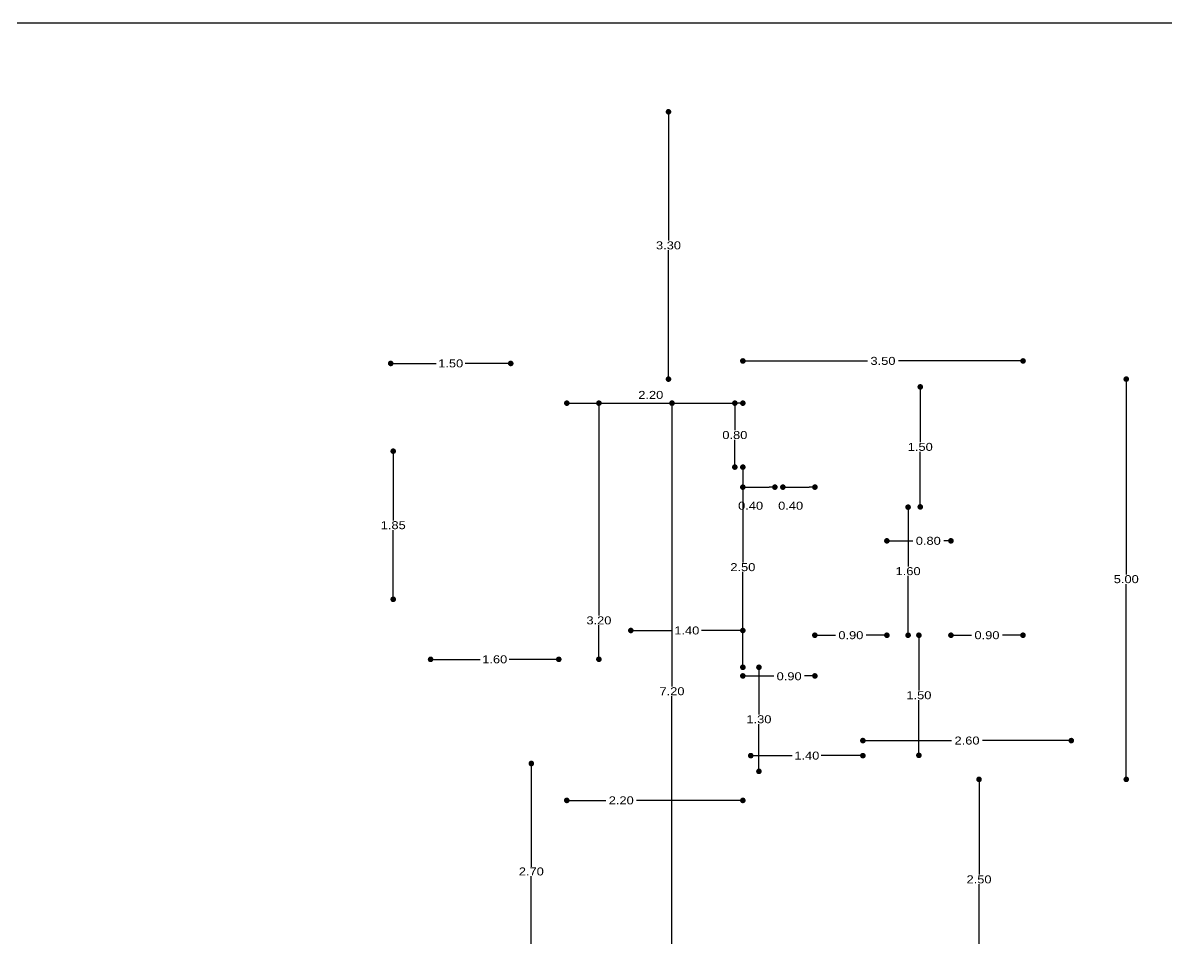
# Model space of a CAD drawing. Header units: metres. Extents: x -92 to 671, y -42 to 91.
# Drawn here: x 62.26 to 76.54, y 53.06 to 64.49 of the extents above; entities that cross this region are included whole.
import ezdxf

# ---------------------------------------------------------------- set-up
doc = ezdxf.new("R2010")
doc.units = ezdxf.units.M
doc.layers.add('01Cotas 1', color=220, linetype='Continuous')
doc.layers.add('01Texto 1', color=220, linetype='Continuous')
doc.styles.add('FUTURA', font='', dxfattribs={"width": 1.2})
doc.styles.get('FUTURA').set_extended_font_data('Futura Bk BT')
doc.dimstyles.new('50', dxfattribs={"dimscale": 0, "dimtxt": 0.1, "dimasz": 0.07, "dimexe": 0.2, "dimexo": 0.2, "dimgap": 0.01, "dimtad": 0, "dimtih": 1, "dimtoh": 1, "dimzin": 0, "dimdsep": 46, "dimtxsty": 'FUTURA', "dimblk": 'DOT', "dimcen": 0.1, "dimse1": 1, "dimse2": 1, "dimazin": 0, "dimtfac": 1, "dimtmove": 2, "dimatfit": 2, "dimldrblk": 'DOT', "dimfxl": 1, "dimtolj": 1, "dimarcsym": 0})

# ---------------------------------------------------------------- blocks, each defined once
blk = doc.blocks.new('_DOT')
at = {"color": 0, "linetype": 'ByBlock'}
blk.add_line((-0.5, 0), (-1, 0), dxfattribs=at)
at = {"color": 0, "linetype": 'ByBlock', "const_width": 0.5}
blk.add_lwpolyline([(-0.25, 0, 1), (0.25, 0, 1)], format="xyb", close=True, dxfattribs=at)
blk = doc.blocks.new('*D419')
at = {"layer": '01Cotas 1', "color": 0, "lineweight": -2, "transparency": 16777216}
for p, q in [((67.422, 56.545), (67.971, 56.545)), ((68.883, 56.545), (68.334, 56.545))]:
    blk.add_line(p, q, dxfattribs=at)
at = {"layer": 'DEFPOINTS', "color": 0, "transparency": 16777216}
for p in [(67.352, 56.545), (67.352, 56.324), (68.953, 56.146)]:
    blk.add_point(p, dxfattribs=at)
at = {"layer": '01Cotas 1', "color": 0, "lineweight": -2, "transparency": 16777216, "xscale": 0.07, "yscale": 0.07, "zscale": 0.07, "rotation": 180}
blk.add_blockref('_DOT', (67.352, 56.545), dxfattribs=at)
at = {"layer": '01Cotas 1', "color": 0, "lineweight": -2, "transparency": 16777216, "xscale": 0.07, "yscale": 0.07, "zscale": 0.07}
blk.add_blockref('_DOT', (68.953, 56.545), dxfattribs=at)
at = {"layer": '01Cotas 1', "color": 0, "transparency": 16777216, "insert": (68.153, 56.545), "char_height": 0.1, "attachment_point": 5, "style": 'FUTURA'}
blk.add_mtext('\\A1;1.60', dxfattribs=at)
blk = doc.blocks.new('*D420')
at = {"layer": '01Cotas 1', "color": 0, "lineweight": -2, "transparency": 16777216}
for p, q in [((71.421, 55.342), (71.87, 55.342)), ((72.681, 55.342), (72.232, 55.342))]:
    blk.add_line(p, q, dxfattribs=at)
at = {"layer": 'DEFPOINTS', "color": 0, "transparency": 16777216}
for p in [(72.751, 55.342), (71.351, 55.146), (72.751, 55.146)]:
    blk.add_point(p, dxfattribs=at)
at = {"layer": '01Cotas 1', "color": 0, "lineweight": -2, "transparency": 16777216, "xscale": 0.07, "yscale": 0.07, "zscale": 0.07, "rotation": 180}
blk.add_blockref('_DOT', (71.351, 55.342), dxfattribs=at)
at = {"layer": '01Cotas 1', "color": 0, "lineweight": -2, "transparency": 16777216, "xscale": 0.07, "yscale": 0.07, "zscale": 0.07}
blk.add_blockref('_DOT', (72.751, 55.342), dxfattribs=at)
at = {"layer": '01Cotas 1', "color": 0, "transparency": 16777216, "insert": (72.051, 55.342), "char_height": 0.1, "attachment_point": 5, "style": 'FUTURA'}
blk.add_mtext('\\A1;1.40', dxfattribs=at)
blk = doc.blocks.new('*D421')
at = {"layer": '01Cotas 1', "color": 0, "lineweight": -2, "transparency": 16777216}
for p, q in [((72.821, 55.53), (73.86, 55.53)), ((75.284, 55.53), (74.245, 55.53))]:
    blk.add_line(p, q, dxfattribs=at)
at = {"layer": 'DEFPOINTS', "color": 0, "transparency": 16777216}
for p in [(72.751, 55.53), (75.354, 55.346), (72.751, 55.146)]:
    blk.add_point(p, dxfattribs=at)
at = {"layer": '01Cotas 1', "color": 0, "lineweight": -2, "transparency": 16777216, "xscale": 0.07, "yscale": 0.07, "zscale": 0.07, "rotation": 180}
blk.add_blockref('_DOT', (72.751, 55.53), dxfattribs=at)
at = {"layer": '01Cotas 1', "color": 0, "lineweight": -2, "transparency": 16777216, "xscale": 0.07, "yscale": 0.07, "zscale": 0.07}
blk.add_blockref('_DOT', (75.354, 55.53), dxfattribs=at)
at = {"layer": '01Cotas 1', "color": 0, "transparency": 16777216, "insert": (74.052, 55.53), "char_height": 0.1, "attachment_point": 5, "style": 'FUTURA'}
blk.add_mtext('\\A1;2.60', dxfattribs=at)
blk = doc.blocks.new('*D422')
at = {"layer": '01Cotas 1', "color": 0, "lineweight": -2, "transparency": 16777216}
for p, q in [((71.322, 60.272), (72.809, 60.272)), ((74.682, 60.272), (73.195, 60.272))]:
    blk.add_line(p, q, dxfattribs=at)
at = {"layer": 'DEFPOINTS', "color": 0, "transparency": 16777216}
for p in [(74.752, 60.272), (71.252, 60.045), (74.752, 60.046)]:
    blk.add_point(p, dxfattribs=at)
at = {"layer": '01Cotas 1', "color": 0, "lineweight": -2, "transparency": 16777216, "xscale": 0.07, "yscale": 0.07, "zscale": 0.07, "rotation": 180}
blk.add_blockref('_DOT', (71.252, 60.272), dxfattribs=at)
at = {"layer": '01Cotas 1', "color": 0, "lineweight": -2, "transparency": 16777216, "xscale": 0.07, "yscale": 0.07, "zscale": 0.07}
blk.add_blockref('_DOT', (74.752, 60.272), dxfattribs=at)
at = {"layer": '01Cotas 1', "color": 0, "transparency": 16777216, "insert": (73.002, 60.272), "char_height": 0.1, "attachment_point": 5, "style": 'FUTURA'}
blk.add_mtext('\\A1;3.50', dxfattribs=at)
blk = doc.blocks.new('*D423')
at = {"layer": '01Cotas 1', "color": 0, "lineweight": -2, "transparency": 16777216}
blk.add_line((69.123, 59.745), (71.182, 59.745), dxfattribs=at)
at = {"layer": 'DEFPOINTS', "color": 0, "transparency": 16777216}
for p in [(69.053, 59.745), (71.252, 59.745), (71.252, 59.745)]:
    blk.add_point(p, dxfattribs=at)
at = {"layer": '01Cotas 1', "color": 0, "lineweight": -2, "transparency": 16777216, "xscale": 0.07, "yscale": 0.07, "zscale": 0.07, "rotation": 180}
blk.add_blockref('_DOT', (69.053, 59.745), dxfattribs=at)
at = {"layer": '01Cotas 1', "color": 0, "lineweight": -2, "transparency": 16777216, "xscale": 0.07, "yscale": 0.07, "zscale": 0.07}
blk.add_blockref('_DOT', (71.252, 59.745), dxfattribs=at)
at = {"layer": '01Cotas 1', "color": 0, "transparency": 16777216, "insert": (70.102, 59.847), "char_height": 0.1, "attachment_point": 5, "style": 'FUTURA'}
blk.add_mtext('\\A1;2.20', dxfattribs=at)
blk = doc.blocks.new('*D424')
at = {"layer": '01Cotas 1', "color": 0, "lineweight": -2, "transparency": 16777216}
for p, q in [((66.924, 60.241), (67.422, 60.241)), ((68.283, 60.241), (67.785, 60.241))]:
    blk.add_line(p, q, dxfattribs=at)
at = {"layer": 'DEFPOINTS', "color": 0, "transparency": 16777216}
for p in [(68.353, 60.241), (68.353, 60.138), (66.854, 60.046)]:
    blk.add_point(p, dxfattribs=at)
at = {"layer": '01Cotas 1', "color": 0, "lineweight": -2, "transparency": 16777216, "xscale": 0.07, "yscale": 0.07, "zscale": 0.07, "rotation": 180}
blk.add_blockref('_DOT', (66.854, 60.241), dxfattribs=at)
at = {"layer": '01Cotas 1', "color": 0, "lineweight": -2, "transparency": 16777216, "xscale": 0.07, "yscale": 0.07, "zscale": 0.07}
blk.add_blockref('_DOT', (68.353, 60.241), dxfattribs=at)
at = {"layer": '01Cotas 1', "color": 0, "transparency": 16777216, "insert": (67.603, 60.241), "char_height": 0.1, "attachment_point": 5, "style": 'FUTURA'}
blk.add_mtext('\\A1;1.50', dxfattribs=at)
blk = doc.blocks.new('*D425')
at = {"layer": '01Cotas 1', "color": 0, "lineweight": -2, "transparency": 16777216}
for p, q in [((73.921, 56.846), (74.108, 56.846)), ((74.681, 56.846), (74.494, 56.846))]:
    blk.add_line(p, q, dxfattribs=at)
at = {"layer": 'DEFPOINTS', "color": 0, "transparency": 16777216}
for p in [(73.851, 56.846), (74.751, 56.846), (74.751, 56.741)]:
    blk.add_point(p, dxfattribs=at)
at = {"layer": '01Cotas 1', "color": 0, "lineweight": -2, "transparency": 16777216, "xscale": 0.07, "yscale": 0.07, "zscale": 0.07, "rotation": 180}
blk.add_blockref('_DOT', (73.851, 56.846), dxfattribs=at)
at = {"layer": '01Cotas 1', "color": 0, "lineweight": -2, "transparency": 16777216, "xscale": 0.07, "yscale": 0.07, "zscale": 0.07}
blk.add_blockref('_DOT', (74.751, 56.846), dxfattribs=at)
at = {"layer": '01Cotas 1', "color": 0, "transparency": 16777216, "insert": (74.301, 56.846), "char_height": 0.1, "attachment_point": 5, "style": 'FUTURA'}
blk.add_mtext('\\A1;0.90', dxfattribs=at)
blk = doc.blocks.new('*D426')
at = {"layer": '01Cotas 1', "color": 0, "lineweight": -2, "transparency": 16777216}
for p, q in [((71.453, 56.376), (71.453, 55.856)), ((71.453, 55.216), (71.453, 55.736))]:
    blk.add_line(p, q, dxfattribs=at)
at = {"layer": 'DEFPOINTS', "color": 0, "transparency": 16777216}
for p in [(71.552, 56.446), (71.453, 55.146), (71.453, 55.146)]:
    blk.add_point(p, dxfattribs=at)
at = {"layer": '01Cotas 1', "color": 0, "lineweight": -2, "transparency": 16777216, "xscale": 0.07, "yscale": 0.07, "zscale": 0.07}
for p, rotation in [((71.453, 56.446), 90), ((71.453, 55.146), 270)]:
    blk.add_blockref('_DOT', p, dxfattribs=dict(at, rotation=rotation))
at = {"layer": '01Cotas 1', "color": 0, "transparency": 16777216, "insert": (71.453, 55.796), "char_height": 0.1, "attachment_point": 5, "style": 'FUTURA'}
blk.add_mtext('\\A1;1.30', dxfattribs=at)
blk = doc.blocks.new('*D427')
at = {"layer": '01Cotas 1', "color": 0, "lineweight": -2, "transparency": 16777216}
for p, q in [((71.252, 58.876), (71.252, 57.756)), ((71.252, 56.516), (71.252, 57.636))]:
    blk.add_line(p, q, dxfattribs=at)
at = {"layer": 'DEFPOINTS', "color": 0, "transparency": 16777216}
for p in [(71.252, 58.946), (71.252, 56.446), (71.252, 56.446)]:
    blk.add_point(p, dxfattribs=at)
at = {"layer": '01Cotas 1', "color": 0, "lineweight": -2, "transparency": 16777216, "xscale": 0.07, "yscale": 0.07, "zscale": 0.07}
for p, rotation in [((71.252, 58.946), 90), ((71.252, 56.446), 270)]:
    blk.add_blockref('_DOT', p, dxfattribs=dict(at, rotation=rotation))
at = {"layer": '01Cotas 1', "color": 0, "transparency": 16777216, "insert": (71.252, 57.696), "char_height": 0.1, "attachment_point": 5, "style": 'FUTURA'}
blk.add_mtext('\\A1;2.50', dxfattribs=at)
blk = doc.blocks.new('*D428')
at = {"layer": '01Cotas 1', "color": 0, "lineweight": -2, "transparency": 16777216}
for p, q in [((71.152, 59.675), (71.152, 59.406)), ((71.152, 59.016), (71.152, 59.286))]:
    blk.add_line(p, q, dxfattribs=at)
at = {"layer": 'DEFPOINTS', "color": 0, "transparency": 16777216}
for p in [(71.152, 59.745), (71.152, 58.946), (71.258, 58.946)]:
    blk.add_point(p, dxfattribs=at)
at = {"layer": '01Cotas 1', "color": 0, "lineweight": -2, "transparency": 16777216, "xscale": 0.07, "yscale": 0.07, "zscale": 0.07}
for p, rotation in [((71.152, 59.745), 90), ((71.152, 58.946), 270)]:
    blk.add_blockref('_DOT', p, dxfattribs=dict(at, rotation=rotation))
at = {"layer": '01Cotas 1', "color": 0, "transparency": 16777216, "insert": (71.152, 59.346), "char_height": 0.1, "attachment_point": 5, "style": 'FUTURA'}
blk.add_mtext('\\A1;0.80', dxfattribs=at)
blk = doc.blocks.new('*D429')
at = {"layer": '01Cotas 1', "color": 0, "lineweight": -2, "transparency": 16777216}
for p, q in [((71.322, 56.338), (71.637, 56.338)), ((72.082, 56.338), (72.023, 56.338))]:
    blk.add_line(p, q, dxfattribs=at)
at = {"layer": 'DEFPOINTS', "color": 0, "transparency": 16777216}
for p in [(71.252, 56.546), (72.152, 56.546), (72.152, 56.338)]:
    blk.add_point(p, dxfattribs=at)
at = {"layer": '01Cotas 1', "color": 0, "lineweight": -2, "transparency": 16777216, "xscale": 0.07, "yscale": 0.07, "zscale": 0.07, "rotation": 180}
blk.add_blockref('_DOT', (71.252, 56.338), dxfattribs=at)
at = {"layer": '01Cotas 1', "color": 0, "lineweight": -2, "transparency": 16777216, "xscale": 0.07, "yscale": 0.07, "zscale": 0.07}
blk.add_blockref('_DOT', (72.152, 56.338), dxfattribs=at)
at = {"layer": '01Cotas 1', "color": 0, "transparency": 16777216, "insert": (71.83, 56.333), "char_height": 0.1, "attachment_point": 5, "style": 'FUTURA'}
blk.add_mtext('\\A1;0.90', dxfattribs=at)
blk = doc.blocks.new('*D430')
at = {"layer": '01Cotas 1', "color": 0, "lineweight": -2, "transparency": 16777216}
for p, q in [((73.316, 58.376), (73.316, 57.706)), ((73.316, 56.916), (73.316, 57.586))]:
    blk.add_line(p, q, dxfattribs=at)
at = {"layer": 'DEFPOINTS', "color": 0, "transparency": 16777216}
for p in [(73.316, 58.446), (73.466, 58.446), (73.451, 56.846)]:
    blk.add_point(p, dxfattribs=at)
at = {"layer": '01Cotas 1', "color": 0, "lineweight": -2, "transparency": 16777216, "xscale": 0.07, "yscale": 0.07, "zscale": 0.07}
for p, rotation in [((73.316, 58.446), 90), ((73.316, 56.846), 270)]:
    blk.add_blockref('_DOT', p, dxfattribs=dict(at, rotation=rotation))
at = {"layer": '01Cotas 1', "color": 0, "transparency": 16777216, "insert": (73.316, 57.646), "char_height": 0.1, "attachment_point": 5, "style": 'FUTURA'}
blk.add_mtext('\\A1;1.60', dxfattribs=at)
blk = doc.blocks.new('*D431')
at = {"layer": '01Cotas 1', "color": 0, "lineweight": -2, "transparency": 16777216}
for p, q in [((73.121, 58.025), (73.375, 58.025)), ((73.781, 58.025), (73.761, 58.025))]:
    blk.add_line(p, q, dxfattribs=at)
at = {"layer": 'DEFPOINTS', "color": 0, "transparency": 16777216}
for p in [(73.051, 58.446), (73.851, 58.446), (73.851, 58.025)]:
    blk.add_point(p, dxfattribs=at)
at = {"layer": '01Cotas 1', "color": 0, "lineweight": -2, "transparency": 16777216, "xscale": 0.07, "yscale": 0.07, "zscale": 0.07, "rotation": 180}
blk.add_blockref('_DOT', (73.051, 58.025), dxfattribs=at)
at = {"layer": '01Cotas 1', "color": 0, "lineweight": -2, "transparency": 16777216, "xscale": 0.07, "yscale": 0.07, "zscale": 0.07}
blk.add_blockref('_DOT', (73.851, 58.025), dxfattribs=at)
at = {"layer": '01Cotas 1', "color": 0, "transparency": 16777216, "insert": (73.568, 58.025), "char_height": 0.1, "attachment_point": 5, "style": 'FUTURA'}
blk.add_mtext('\\A1;0.80', dxfattribs=at)
blk = doc.blocks.new('*D432')
at = {"layer": '01Cotas 1', "color": 0, "lineweight": -2, "transparency": 16777216}
blk.add_line((71.322, 58.696), (71.582, 58.696), dxfattribs=at)
at = {"layer": 'DEFPOINTS', "color": 0, "transparency": 16777216}
for p in [(71.252, 58.846), (71.652, 58.846), (71.652, 58.696)]:
    blk.add_point(p, dxfattribs=at)
at = {"layer": '01Cotas 1', "color": 0, "lineweight": -2, "transparency": 16777216, "xscale": 0.07, "yscale": 0.07, "zscale": 0.07, "rotation": 180}
blk.add_blockref('_DOT', (71.252, 58.696), dxfattribs=at)
at = {"layer": '01Cotas 1', "color": 0, "lineweight": -2, "transparency": 16777216, "xscale": 0.07, "yscale": 0.07, "zscale": 0.07}
blk.add_blockref('_DOT', (71.652, 58.696), dxfattribs=at)
at = {"layer": '01Cotas 1', "color": 0, "transparency": 16777216, "insert": (71.349, 58.463), "char_height": 0.1, "attachment_point": 5, "style": 'FUTURA'}
blk.add_mtext('\\A1;0.40', dxfattribs=at)
blk = doc.blocks.new('*D433')
at = {"layer": '01Cotas 1', "color": 0, "lineweight": -2, "transparency": 16777216}
for p, q in [((69.923, 56.905), (70.371, 56.905)), ((71.182, 56.905), (70.734, 56.905))]:
    blk.add_line(p, q, dxfattribs=at)
at = {"layer": 'DEFPOINTS', "color": 0, "transparency": 16777216}
for p in [(69.853, 58.145), (71.252, 58.145), (71.252, 56.905)]:
    blk.add_point(p, dxfattribs=at)
at = {"layer": '01Cotas 1', "color": 0, "lineweight": -2, "transparency": 16777216, "xscale": 0.07, "yscale": 0.07, "zscale": 0.07, "rotation": 180}
blk.add_blockref('_DOT', (69.853, 56.905), dxfattribs=at)
at = {"layer": '01Cotas 1', "color": 0, "lineweight": -2, "transparency": 16777216, "xscale": 0.07, "yscale": 0.07, "zscale": 0.07}
blk.add_blockref('_DOT', (71.252, 56.905), dxfattribs=at)
at = {"layer": '01Cotas 1', "color": 0, "transparency": 16777216, "insert": (70.552, 56.905), "char_height": 0.1, "attachment_point": 5, "style": 'FUTURA'}
blk.add_mtext('\\A1;1.40', dxfattribs=at)
blk = doc.blocks.new('*D434')
at = {"layer": '01Cotas 1', "color": 0, "lineweight": -2, "transparency": 16777216}
for p, q in [((73.468, 59.878), (73.468, 59.258)), ((73.468, 58.519), (73.468, 59.138))]:
    blk.add_line(p, q, dxfattribs=at)
at = {"layer": 'DEFPOINTS', "color": 0, "transparency": 16777216}
for p in [(73.462, 59.948), (73.468, 59.948), (73.462, 58.449)]:
    blk.add_point(p, dxfattribs=at)
at = {"layer": '01Cotas 1', "color": 0, "lineweight": -2, "transparency": 16777216, "xscale": 0.07, "yscale": 0.07, "zscale": 0.07}
for p, rotation in [((73.468, 59.948), 90), ((73.468, 58.449), 270)]:
    blk.add_blockref('_DOT', p, dxfattribs=dict(at, rotation=rotation))
at = {"layer": '01Cotas 1', "color": 0, "transparency": 16777216, "insert": (73.468, 59.198), "char_height": 0.1, "attachment_point": 5, "style": 'FUTURA'}
blk.add_mtext('\\A1;1.50', dxfattribs=at)
blk = doc.blocks.new('*D435')
at = {"layer": '01Cotas 1', "color": 0, "lineweight": -2, "transparency": 16777216}
for p, q in [((73.451, 56.776), (73.451, 56.156)), ((73.451, 55.416), (73.451, 56.036))]:
    blk.add_line(p, q, dxfattribs=at)
at = {"layer": 'DEFPOINTS', "color": 0, "transparency": 16777216}
for p in [(73.451, 56.846), (73.451, 55.346), (73.451, 55.346)]:
    blk.add_point(p, dxfattribs=at)
at = {"layer": '01Cotas 1', "color": 0, "lineweight": -2, "transparency": 16777216, "xscale": 0.07, "yscale": 0.07, "zscale": 0.07}
for p, rotation in [((73.451, 56.846), 90), ((73.451, 55.346), 270)]:
    blk.add_blockref('_DOT', p, dxfattribs=dict(at, rotation=rotation))
at = {"layer": '01Cotas 1', "color": 0, "transparency": 16777216, "insert": (73.451, 56.096), "char_height": 0.1, "attachment_point": 5, "style": 'FUTURA'}
blk.add_mtext('\\A1;1.50', dxfattribs=at)
blk = doc.blocks.new('*D436')
at = {"layer": '01Cotas 1', "color": 0, "lineweight": -2, "transparency": 16777216}
for p, q in [((69.123, 54.783), (69.54, 54.783)), ((71.182, 54.783), (69.925, 54.783))]:
    blk.add_line(p, q, dxfattribs=at)
at = {"layer": 'DEFPOINTS', "color": 0, "transparency": 16777216}
for p in [(69.053, 54.695), (71.252, 54.783), (71.252, 54.695)]:
    blk.add_point(p, dxfattribs=at)
at = {"layer": '01Cotas 1', "color": 0, "lineweight": -2, "transparency": 16777216, "xscale": 0.07, "yscale": 0.07, "zscale": 0.07, "rotation": 180}
blk.add_blockref('_DOT', (69.053, 54.783), dxfattribs=at)
at = {"layer": '01Cotas 1', "color": 0, "lineweight": -2, "transparency": 16777216, "xscale": 0.07, "yscale": 0.07, "zscale": 0.07}
blk.add_blockref('_DOT', (71.252, 54.783), dxfattribs=at)
at = {"layer": '01Cotas 1', "color": 0, "transparency": 16777216, "insert": (69.733, 54.783), "char_height": 0.1, "attachment_point": 5, "style": 'FUTURA'}
blk.add_mtext('\\A1;2.20', dxfattribs=at)
blk = doc.blocks.new('*D437')
at = {"layer": '01Cotas 1', "color": 0, "lineweight": -2, "transparency": 16777216}
for p, q in [((69.454, 59.675), (69.454, 57.091)), ((69.454, 56.616), (69.454, 56.971))]:
    blk.add_line(p, q, dxfattribs=at)
at = {"layer": 'DEFPOINTS', "color": 0, "transparency": 16777216}
for p in [(69.053, 59.745), (69.053, 56.546), (69.454, 56.546)]:
    blk.add_point(p, dxfattribs=at)
at = {"layer": '01Cotas 1', "color": 0, "lineweight": -2, "transparency": 16777216, "xscale": 0.07, "yscale": 0.07, "zscale": 0.07}
for p, rotation in [((69.454, 59.745), 90), ((69.454, 56.546), 270)]:
    blk.add_blockref('_DOT', p, dxfattribs=dict(at, rotation=rotation))
at = {"layer": '01Cotas 1', "color": 0, "transparency": 16777216, "insert": (69.454, 57.031), "char_height": 0.1, "attachment_point": 5, "style": 'FUTURA'}
blk.add_mtext('\\A1;3.20', dxfattribs=at)
blk = doc.blocks.new('*D438')
at = {"layer": '01Cotas 1', "color": 0, "lineweight": -2, "transparency": 16777216}
blk.add_line((71.822, 58.696), (72.082, 58.696), dxfattribs=at)
at = {"layer": 'DEFPOINTS', "color": 0, "transparency": 16777216}
for p in [(71.752, 58.846), (72.152, 58.846), (72.152, 58.696)]:
    blk.add_point(p, dxfattribs=at)
at = {"layer": '01Cotas 1', "color": 0, "lineweight": -2, "transparency": 16777216, "xscale": 0.07, "yscale": 0.07, "zscale": 0.07, "rotation": 180}
blk.add_blockref('_DOT', (71.752, 58.696), dxfattribs=at)
at = {"layer": '01Cotas 1', "color": 0, "lineweight": -2, "transparency": 16777216, "xscale": 0.07, "yscale": 0.07, "zscale": 0.07}
blk.add_blockref('_DOT', (72.152, 58.696), dxfattribs=at)
at = {"layer": '01Cotas 1', "color": 0, "transparency": 16777216, "insert": (71.849, 58.463), "char_height": 0.1, "attachment_point": 5, "style": 'FUTURA'}
blk.add_mtext('\\A1;0.40', dxfattribs=at)
blk = doc.blocks.new('*D441')
at = {"layer": '01Cotas 1', "color": 0, "lineweight": -2, "transparency": 16777216}
for p, q in [((76.041, 59.975), (76.041, 57.606)), ((76.041, 55.116), (76.041, 57.486))]:
    blk.add_line(p, q, dxfattribs=at)
at = {"layer": 'DEFPOINTS', "color": 0, "transparency": 16777216}
for p in [(75.652, 60.045), (75.652, 55.046), (76.041, 55.046)]:
    blk.add_point(p, dxfattribs=at)
at = {"layer": '01Cotas 1', "color": 0, "lineweight": -2, "transparency": 16777216, "xscale": 0.07, "yscale": 0.07, "zscale": 0.07}
for p, rotation in [((76.041, 60.045), 90), ((76.041, 55.046), 270)]:
    blk.add_blockref('_DOT', p, dxfattribs=dict(at, rotation=rotation))
at = {"layer": '01Cotas 1', "color": 0, "transparency": 16777216, "insert": (76.041, 57.546), "char_height": 0.1, "attachment_point": 5, "style": 'FUTURA'}
blk.add_mtext('\\A1;5.00', dxfattribs=at)
blk = doc.blocks.new('*D446')
at = {"layer": '01Cotas 1', "color": 0, "lineweight": -2, "transparency": 16777216}
for p, q in [((68.61, 55.174), (68.61, 53.955)), ((68.61, 52.616), (68.61, 53.835))]:
    blk.add_line(p, q, dxfattribs=at)
at = {"layer": 'DEFPOINTS', "color": 0, "transparency": 16777216}
for p in [(68.953, 55.244), (68.61, 52.546), (68.704, 52.546)]:
    blk.add_point(p, dxfattribs=at)
at = {"layer": '01Cotas 1', "color": 0, "lineweight": -2, "transparency": 16777216, "xscale": 0.07, "yscale": 0.07, "zscale": 0.07}
for p, rotation in [((68.61, 55.244), 90), ((68.61, 52.546), 270)]:
    blk.add_blockref('_DOT', p, dxfattribs=dict(at, rotation=rotation))
at = {"layer": '01Cotas 1', "color": 0, "transparency": 16777216, "insert": (68.61, 53.895), "char_height": 0.1, "attachment_point": 5, "style": 'FUTURA'}
blk.add_mtext('\\A1;2.70', dxfattribs=at)
blk = doc.blocks.new('*D452')
at = {"layer": '01Cotas 1', "color": 0, "lineweight": -2, "transparency": 16777216}
for p, q in [((74.202, 54.976), (74.202, 53.856)), ((74.202, 52.616), (74.202, 53.736))]:
    blk.add_line(p, q, dxfattribs=at)
at = {"layer": 'DEFPOINTS', "color": 0, "transparency": 16777216}
for p in [(75.652, 55.046), (74.202, 52.546), (75.652, 52.546)]:
    blk.add_point(p, dxfattribs=at)
at = {"layer": '01Cotas 1', "color": 0, "lineweight": -2, "transparency": 16777216, "xscale": 0.07, "yscale": 0.07, "zscale": 0.07}
for p, rotation in [((74.202, 55.046), 90), ((74.202, 52.546), 270)]:
    blk.add_blockref('_DOT', p, dxfattribs=dict(at, rotation=rotation))
at = {"layer": '01Cotas 1', "color": 0, "transparency": 16777216, "insert": (74.202, 53.796), "char_height": 0.1, "attachment_point": 5, "style": 'FUTURA'}
blk.add_mtext('\\A1;2.50', dxfattribs=at)
blk = doc.blocks.new('*D459')
at = {"layer": '01Cotas 1', "color": 0, "lineweight": -2, "transparency": 16777216}
for p, q in [((70.367, 59.675), (70.367, 56.206)), ((70.367, 52.616), (70.367, 56.086))]:
    blk.add_line(p, q, dxfattribs=at)
at = {"layer": 'DEFPOINTS', "color": 0, "transparency": 16777216}
for p in [(70.367, 59.745), (70.353, 52.546), (70.367, 52.546)]:
    blk.add_point(p, dxfattribs=at)
at = {"layer": '01Cotas 1', "color": 0, "lineweight": -2, "transparency": 16777216, "xscale": 0.07, "yscale": 0.07, "zscale": 0.07}
for p, rotation in [((70.367, 59.745), 90), ((70.367, 52.546), 270)]:
    blk.add_blockref('_DOT', p, dxfattribs=dict(at, rotation=rotation))
at = {"layer": '01Cotas 1', "color": 0, "transparency": 16777216, "insert": (70.367, 56.146), "char_height": 0.1, "attachment_point": 5, "style": 'FUTURA'}
blk.add_mtext('\\A1;7.20', dxfattribs=at)
blk = doc.blocks.new('*D464')
at = {"layer": '01Cotas 1', "color": 0, "lineweight": -2, "transparency": 16777216}
for p, q in [((72.221, 56.846), (72.408, 56.846)), ((72.981, 56.846), (72.794, 56.846))]:
    blk.add_line(p, q, dxfattribs=at)
at = {"layer": 'DEFPOINTS', "color": 0, "transparency": 16777216}
for p in [(72.151, 56.952), (73.051, 56.846), (73.051, 56.846)]:
    blk.add_point(p, dxfattribs=at)
at = {"layer": '01Cotas 1', "color": 0, "lineweight": -2, "transparency": 16777216, "xscale": 0.07, "yscale": 0.07, "zscale": 0.07, "rotation": 180}
blk.add_blockref('_DOT', (72.151, 56.846), dxfattribs=at)
at = {"layer": '01Cotas 1', "color": 0, "lineweight": -2, "transparency": 16777216, "xscale": 0.07, "yscale": 0.07, "zscale": 0.07}
blk.add_blockref('_DOT', (73.051, 56.846), dxfattribs=at)
at = {"layer": '01Cotas 1', "color": 0, "transparency": 16777216, "insert": (72.601, 56.846), "char_height": 0.1, "attachment_point": 5, "style": 'FUTURA'}
blk.add_mtext('\\A1;0.90', dxfattribs=at)
blk = doc.blocks.new('*D466')
at = {"layer": '01Cotas 1', "color": 0, "lineweight": -2, "transparency": 16777216}
for p, q in [((66.885, 59.075), (66.885, 58.28)), ((66.885, 57.365), (66.885, 58.16))]:
    blk.add_line(p, q, dxfattribs=at)
at = {"layer": 'DEFPOINTS', "color": 0, "transparency": 16777216}
for p in [(66.885, 59.145), (66.919, 59.145), (66.919, 57.295)]:
    blk.add_point(p, dxfattribs=at)
at = {"layer": '01Cotas 1', "color": 0, "lineweight": -2, "transparency": 16777216, "xscale": 0.07, "yscale": 0.07, "zscale": 0.07}
for p, rotation in [((66.885, 59.145), 90), ((66.885, 57.295), 270)]:
    blk.add_blockref('_DOT', p, dxfattribs=dict(at, rotation=rotation))
at = {"layer": '01Cotas 1', "color": 0, "transparency": 16777216, "insert": (66.885, 58.22), "char_height": 0.1, "attachment_point": 5, "style": 'FUTURA'}
blk.add_mtext('\\A1;1.85', dxfattribs=at)
blk = doc.blocks.new('*D468')
at = {"layer": '01Cotas 1', "color": 0, "lineweight": -2, "transparency": 16777216}
for p, q in [((70.323, 63.314), (70.323, 61.775)), ((70.323, 60.115), (70.323, 61.655))]:
    blk.add_line(p, q, dxfattribs=at)
at = {"layer": 'DEFPOINTS', "color": 0, "transparency": 16777216}
for p in [(70.323, 63.384), (75.502, 63.384), (75.507, 60.045)]:
    blk.add_point(p, dxfattribs=at)
at = {"layer": '01Cotas 1', "color": 0, "lineweight": -2, "transparency": 16777216, "xscale": 0.07, "yscale": 0.07, "zscale": 0.07}
for p, rotation in [((70.323, 63.384), 90), ((70.323, 60.045), 270)]:
    blk.add_blockref('_DOT', p, dxfattribs=dict(at, rotation=rotation))
at = {"layer": '01Cotas 1', "color": 0, "transparency": 16777216, "insert": (70.323, 61.715), "char_height": 0.1, "width": 0.37143, "attachment_point": 5, "style": 'FUTURA'}
blk.add_mtext('\\A1;3.30', dxfattribs=at)

msp = doc.modelspace()

# ---------------------------------------------------------------- linework, layer by layer
at = {"layer": '01Texto 1'}
msp.add_lwpolyline([(59.608, 64.495), (80.864, 64.495), (80.864, 41.528), (59.608, 41.528)], close=True, dxfattribs=at)

# ---------------------------------------------------------------- dimensions: what is measured, and where the dimension line sits
at = {"layer": '01Cotas 1'}
dim = msp.add_linear_dim(base=(70.323, 63.384), p1=(75.507, 60.045), p2=(75.502, 63.384), angle=90, text='3.30', dimstyle='50', override={"dimscale": 1}, dxfattribs=at)
dim.commit()
dim.dimension.update_dxf_attribs({"geometry": '*D468', "text_midpoint": (70.323, 61.715)})
for base, p1, p2, picture, middle in [((68.353, 60.241), (66.854, 60.046), (68.353, 60.138), '*D424', (67.603, 60.241)), ((74.752, 60.272), (71.252, 60.045), (74.752, 60.046), '*D422', (73.002, 60.272)), ((71.252, 56.905), (69.853, 58.145), (71.252, 58.145), '*D433', (70.552, 56.905)), ((73.051, 56.846), (72.151, 56.952), (73.051, 56.846), '*D464', (72.601, 56.846)), ((74.751, 56.846), (73.851, 56.846), (74.751, 56.741), '*D425', (74.301, 56.846)), ((67.352, 56.545), (68.953, 56.146), (67.352, 56.324), '*D419', (68.153, 56.545)), ((72.751, 55.53), (75.354, 55.346), (72.751, 55.146), '*D421', (74.052, 55.53)), ((72.751, 55.342), (71.351, 55.146), (72.751, 55.146), '*D420', (72.051, 55.342))]:
    dim = msp.add_linear_dim(base=base, p1=p1, p2=p2, dimstyle='50', override={"dimscale": 1}, dxfattribs=at)
    dim.commit()
    dim.dimension.update_dxf_attribs({"geometry": picture, "text_midpoint": middle})
for base, p1, p2, picture, middle in [((73.468, 59.948), (73.462, 58.449), (73.462, 59.948), '*D434', (73.468, 59.198)), ((76.041, 55.046), (75.652, 60.045), (75.652, 55.046), '*D441', (76.041, 57.546)), ((70.367, 52.546), (70.367, 59.745), (70.353, 52.546), '*D459', (70.367, 56.146)), ((71.152, 58.946), (71.152, 59.745), (71.258, 58.946), '*D428', (71.152, 59.346)), ((66.885, 59.145), (66.919, 57.295), (66.919, 59.145), '*D466', (66.885, 58.22)), ((71.252, 56.446), (71.252, 58.946), (71.252, 56.446), '*D427', (71.252, 57.696)), ((73.316, 58.446), (73.451, 56.846), (73.466, 58.446), '*D430', (73.316, 57.646)), ((73.451, 55.346), (73.451, 56.846), (73.451, 55.346), '*D435', (73.451, 56.096)), ((71.453, 55.146), (71.552, 56.446), (71.453, 55.146), '*D426', (71.453, 55.796)), ((68.61, 52.546), (68.953, 55.244), (68.704, 52.546), '*D446', (68.61, 53.895)), ((74.202, 52.546), (75.652, 55.046), (75.652, 52.546), '*D452', (74.202, 53.796))]:
    dim = msp.add_linear_dim(base=base, p1=p1, p2=p2, angle=90, dimstyle='50', override={"dimscale": 1}, dxfattribs=at)
    dim.commit()
    dim.dimension.update_dxf_attribs({"geometry": picture, "text_midpoint": middle})
for base, p1, p2, picture, middle in [((71.252, 59.745), (69.053, 59.745), (71.252, 59.745), '*D423', (70.102, 59.847)), ((71.652, 58.696), (71.252, 58.846), (71.652, 58.846), '*D432', (71.349, 58.463)), ((72.152, 58.696), (71.752, 58.846), (72.152, 58.846), '*D438', (71.849, 58.463)), ((73.851, 58.025), (73.051, 58.446), (73.851, 58.446), '*D431', (73.568, 58.025)), ((72.152, 56.338), (71.252, 56.546), (72.152, 56.546), '*D429', (71.83, 56.333)), ((71.252, 54.783), (69.053, 54.695), (71.252, 54.695), '*D436', (69.733, 54.783))]:
    dim = msp.add_linear_dim(base=base, p1=p1, p2=p2, dimstyle='50', override={"dimscale": 1}, dxfattribs=at)
    dim.commit()
    dim.dimension.update_dxf_attribs({"geometry": picture, "text_midpoint": middle, "dimtype": 160})
dim = msp.add_linear_dim(base=(69.454, 56.546), p1=(69.053, 59.745), p2=(69.053, 56.546), angle=90, dimstyle='50', override={"dimscale": 1}, dxfattribs=at)
dim.commit()
dim.dimension.update_dxf_attribs({"geometry": '*D437', "text_midpoint": (69.454, 57.031), "dimtype": 160})

doc.saveas('drawing.dxf')
